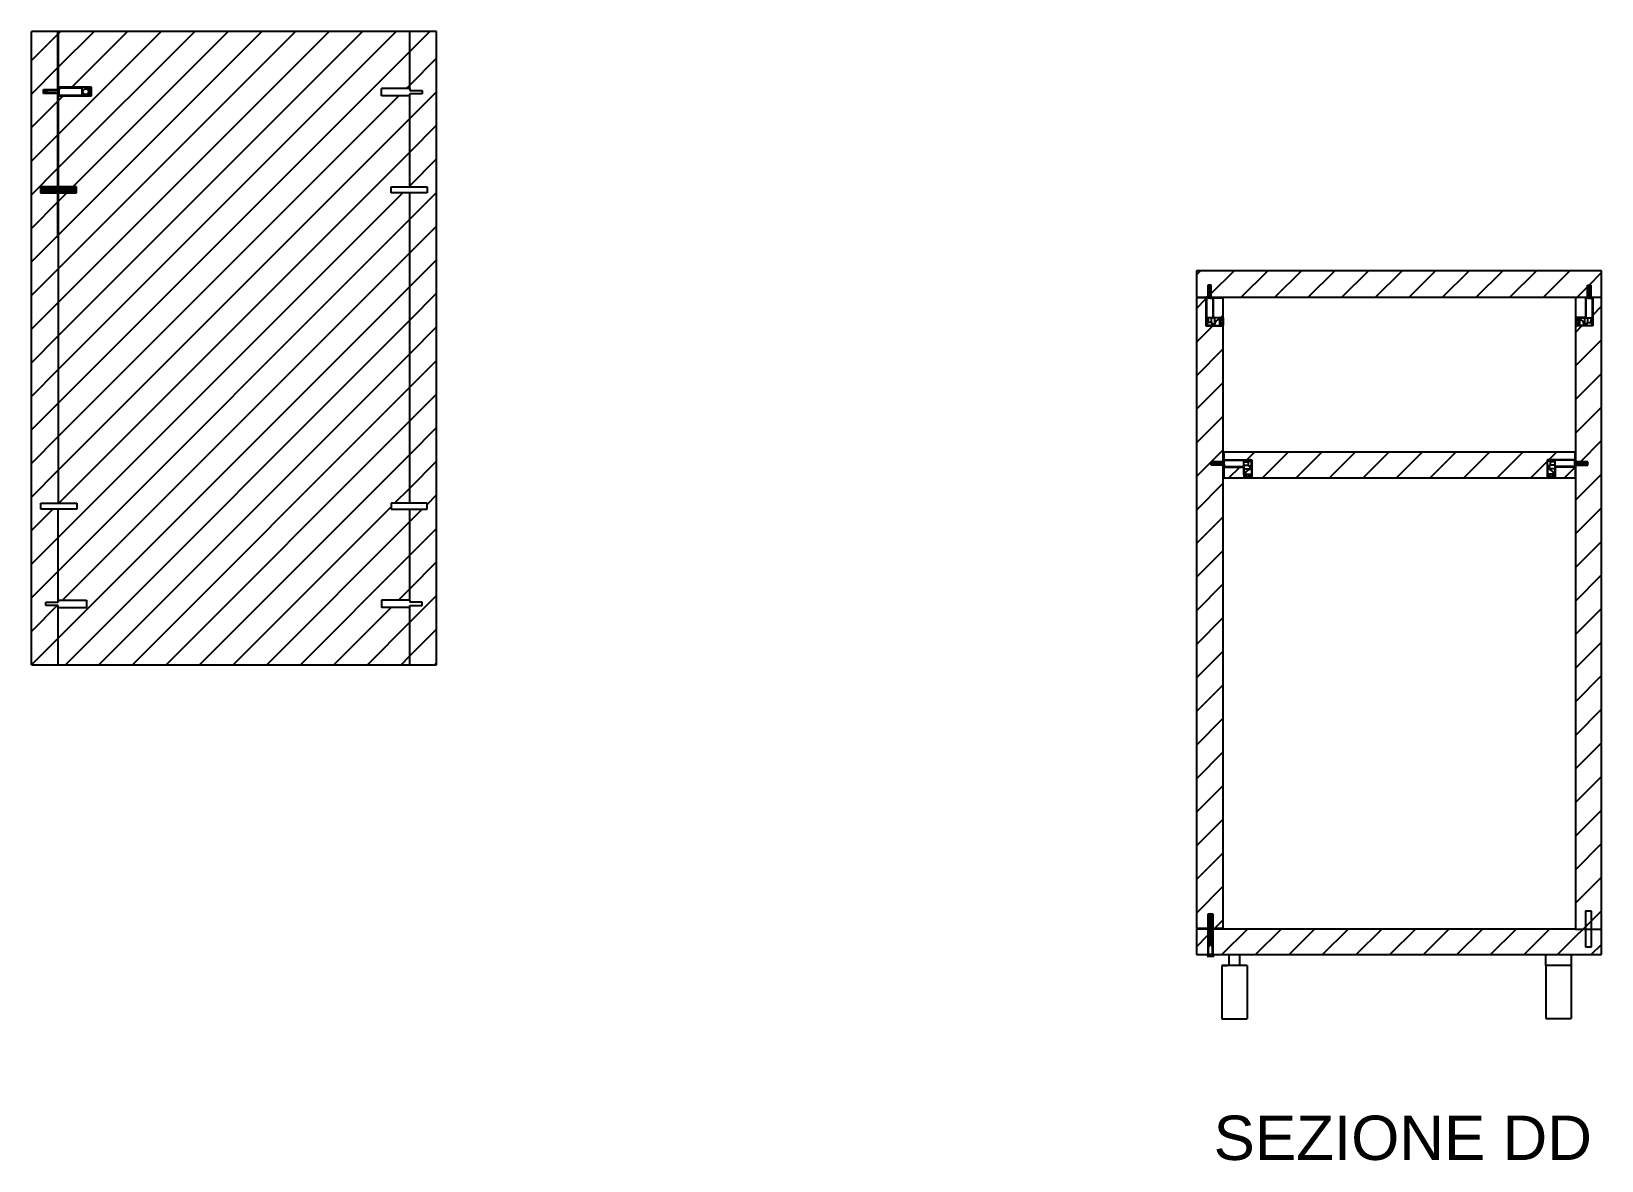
# Model space of a CAD drawing. Header units: millimetres. Extents: x -1084 to -736, y -72 to 829.
# Drawn here: x -1084.1 to -960.1, y 426.2 to 515.4 of the extents above; entities that cross this region are included whole.
import ezdxf

# ---------------------------------------------------------------- set-up
doc = ezdxf.new("R2010")
doc.units = ezdxf.units.MM
doc.layers.add('Chiodi', color=1, linetype='Continuous')
doc.layers.add('Oltedal', color=191, linetype='Continuous')
doc.styles.get("Standard").update_dxf_attribs({"font": 'Arial.ttf'})

msp = doc.modelspace()

# ---------------------------------------------------------------- linework, layer by layer
at = {"linetype": 'Continuous'}
for p, q in [((-1084.14, 513.1), (-1082.05, 515.19)), ((-1082.02, 499.31), (-1065.94, 515.39)), ((-1082.02, 496.66), (-1063.28, 515.39)), ((-1082.02, 494), (-1060.63, 515.39)), ((-1082.02, 491.35), (-1057.98, 515.39)), ((-1082.02, 488.7), (-1055.33, 515.39)), ((-1082, 515.24), (-1081.85, 515.39)), ((-1082, 512.59), (-1079.19, 515.39)), ((-1082, 507.29), (-1073.89, 515.39)), ((-1082, 504.64), (-1071.24, 515.39)), ((-1080.95, 510.99), (-1076.54, 515.39)), ((-1080.86, 503.12), (-1068.59, 515.39)), ((-1054.26, 513.82), (-1052.68, 515.39)), ((-1082.02, 486.05), (-1054.26, 513.82)), ((-1084.14, 510.45), (-1082.05, 512.54)), ((-1054.26, 511.16), (-1052.14, 513.28)), ((-1054.54, 510.88), (-1054.26, 511.16)), ((-1084.14, 507.8), (-1082.05, 509.89)), ((-1082.02, 483.4), (-1055.11, 510.31)), ((-1082, 509.94), (-1081.64, 510.3)), ((-1054.26, 508.51), (-1052.14, 510.63)), ((-1082.02, 480.75), (-1054.26, 508.51)), ((-1084.14, 505.15), (-1082.05, 507.24)), ((-1054.26, 505.86), (-1052.14, 507.98)), ((-1081.98, 478.14), (-1054.26, 505.86)), ((-1054.26, 503.21), (-1052.14, 505.33)), ((-1084.14, 502.49), (-1082.05, 504.59)), ((-1082.02, 501.96), (-1081.33, 502.65)), ((-1082.02, 475.44), (-1054.81, 502.65)), ((-1054.34, 503.12), (-1054.26, 503.21)), ((-1054.26, 500.56), (-1052.14, 502.67)), ((-1084.14, 499.84), (-1082.05, 501.93)), ((-1082.02, 472.79), (-1054.26, 500.56)), ((-1054.26, 497.91), (-1052.14, 500.02)), ((-1084.14, 497.19), (-1082.05, 499.28)), ((-1081.68, 470.48), (-1054.26, 497.91)), ((-1054.26, 495.25), (-1052.14, 497.37)), ((-1084.14, 494.54), (-1082.02, 496.66)), ((-992.14, 496.17), (-991.81, 496.5)), ((-990.96, 494.69), (-989.16, 496.5)), ((-988.6, 494.4), (-986.5, 496.5)), ((-985.95, 494.4), (-983.85, 496.5)), ((-983.3, 494.4), (-981.2, 496.5)), ((-980.64, 494.4), (-978.55, 496.5)), ((-977.99, 494.4), (-975.9, 496.5)), ((-975.34, 494.4), (-973.25, 496.5)), ((-972.69, 494.4), (-970.59, 496.5)), ((-970.04, 494.4), (-967.94, 496.5)), ((-967.39, 494.4), (-965.29, 496.5)), ((-964.73, 494.4), (-962.64, 496.5)), ((-961.11, 495.37), (-960.14, 496.35)), ((-1082.02, 467.49), (-1054.26, 495.25)), ((-962.2, 494.29), (-961.26, 495.23)), ((-1084.14, 491.89), (-1082.02, 494)), ((-1054.26, 492.6), (-1052.14, 494.72)), ((-992.14, 493.51), (-991.39, 494.27)), ((-991.25, 494.4), (-991.23, 494.42)), ((-960.83, 493), (-960.14, 493.69)), ((-1081.46, 465.39), (-1054.26, 492.6)), ((-990.2, 492.8), (-990.02, 492.98)), ((-1084.14, 489.24), (-1082.02, 491.35)), ((-1054.26, 489.95), (-1052.14, 492.07)), ((-992.14, 490.86), (-990.84, 492.16)), ((-962.2, 491.63), (-961.66, 492.18)), ((-1078.81, 465.39), (-1054.26, 489.95)), ((-992.14, 488.21), (-990.02, 490.33)), ((-962.2, 488.98), (-960.14, 491.04)), ((-1084.14, 486.58), (-1082.02, 488.7)), ((-1054.26, 487.3), (-1052.14, 489.42)), ((-992.14, 485.56), (-990.02, 487.68)), ((-962.2, 486.33), (-960.14, 488.39)), ((-1076.16, 465.39), (-1054.26, 487.3)), ((-1054.26, 484.65), (-1052.14, 486.76)), ((-1084.14, 483.93), (-1082.02, 486.05)), ((-992.14, 482.91), (-990.02, 485.02)), ((-962.2, 483.68), (-960.14, 485.74)), ((-1073.51, 465.39), (-1054.26, 484.65)), ((-1054.26, 482), (-1052.14, 484.11)), ((-1084.14, 481.28), (-1082.02, 483.4)), ((-992.14, 480.26), (-990.02, 482.37)), ((-961.81, 481.41), (-960.14, 483.09)), ((-1070.86, 465.39), (-1054.26, 482)), ((-1054.26, 479.34), (-1052.14, 481.46)), ((-988.15, 481.57), (-987.51, 482.21)), ((-986.92, 480.15), (-984.86, 482.21)), ((-984.27, 480.15), (-982.21, 482.21)), ((-981.62, 480.15), (-979.56, 482.21)), ((-978.96, 480.15), (-976.91, 482.21)), ((-976.33, 480.15), (-974.27, 482.21)), ((-973.68, 480.15), (-971.62, 482.21)), ((-971.03, 480.15), (-968.97, 482.21)), ((-968.38, 480.15), (-966.32, 482.21)), ((-965.73, 480.15), (-963.67, 482.21)), ((-962.2, 481.03), (-962.08, 481.14)), ((-1084.14, 478.63), (-1082.02, 480.75)), ((-989.57, 480.15), (-988.72, 481)), ((-963.07, 480.15), (-962.23, 481)), ((-962.2, 478.38), (-960.14, 480.44)), ((-1055.46, 478.14), (-1054.26, 479.34)), ((-1052.89, 478.05), (-1052.14, 478.81)), ((-992.14, 477.6), (-990.02, 479.72)), ((-1084.14, 475.98), (-1082.45, 477.67)), ((-1068.21, 465.39), (-1055.73, 477.87)), ((-1054.26, 476.69), (-1053.28, 477.67)), ((-962.2, 475.72), (-960.14, 477.78)), ((-1065.55, 465.39), (-1054.26, 476.69)), ((-992.14, 474.95), (-990.02, 477.07)), ((-1084.14, 473.33), (-1082.02, 475.44)), ((-1054.26, 474.04), (-1052.14, 476.16)), ((-962.2, 473.07), (-960.14, 475.13)), ((-1062.9, 465.39), (-1054.26, 474.04)), ((-992.14, 472.3), (-990.02, 474.42)), ((-1084.14, 470.67), (-1082.02, 472.79)), ((-1054.26, 471.39), (-1052.14, 473.51)), ((-962.2, 470.42), (-960.14, 472.48)), ((-1055.16, 470.48), (-1054.26, 471.39)), ((-992.14, 469.65), (-990.02, 471.77)), ((-1084.14, 468.02), (-1082.11, 470.06)), ((-1054.26, 468.74), (-1052.14, 470.85)), ((-1060.25, 465.39), (-1055.74, 469.91)), ((-1057.6, 465.39), (-1054.26, 468.74)), ((-992.14, 467), (-990.02, 469.11)), ((-962.2, 467.77), (-960.14, 469.83)), ((-1084.12, 465.39), (-1082.02, 467.49)), ((-1054.26, 466.09), (-1052.14, 468.2)), ((-992.14, 464.35), (-990.02, 466.46)), ((-962.2, 465.12), (-960.14, 467.18)), ((-1054.95, 465.39), (-1054.26, 466.09)), ((-1052.3, 465.39), (-1052.14, 465.55)), ((-992.14, 461.69), (-990.02, 463.81)), ((-962.2, 462.47), (-960.14, 464.53)), ((-962.2, 459.81), (-960.14, 461.87)), ((-992.14, 459.04), (-990.02, 461.16)), ((-962.2, 457.16), (-960.14, 459.22)), ((-992.14, 456.39), (-990.02, 458.51)), ((-962.2, 454.51), (-960.14, 456.57)), ((-992.14, 453.74), (-990.02, 455.86)), ((-962.2, 451.86), (-960.14, 453.92)), ((-992.14, 451.09), (-990.02, 453.2)), ((-992.14, 448.44), (-990.02, 450.55)), ((-962.2, 449.21), (-960.14, 451.27)), ((-992.14, 445.78), (-990.02, 447.9)), ((-962.2, 446.56), (-960.14, 448.62)), ((-990.7, 444.57), (-990.02, 445.25)), ((-963.61, 442.5), (-960.14, 445.96)), ((-992.14, 443.13), (-991.21, 444.06)), ((-990.84, 444.43), (-990.75, 444.52)), ((-990.12, 442.5), (-988.1, 444.52)), ((-987.47, 442.5), (-985.45, 444.52)), ((-984.82, 442.5), (-982.8, 444.52)), ((-982.17, 442.5), (-980.14, 444.52)), ((-979.52, 442.5), (-977.49, 444.52)), ((-976.86, 442.5), (-974.84, 444.52)), ((-974.21, 442.5), (-972.19, 444.52)), ((-971.56, 442.5), (-969.54, 444.52)), ((-968.91, 442.5), (-966.89, 444.52)), ((-966.26, 442.5), (-964.24, 444.52)), ((-960.95, 442.5), (-960.14, 443.31))]:
    msp.add_line(p, q, dxfattribs=at)
at = {"layer": 'Chiodi'}
for p, q in [((-1082, 510.97), (-1080.14, 510.97)), ((-1082, 510.79), (-1082, 510.97)), ((-1082, 510.97), (-1080.14, 510.97)), ((-1081.96, 510.94), (-1080.14, 510.94)), ((-1081.96, 510.94), (-1081.96, 510.79)), ((-1079.5, 510.97), (-1080.14, 510.97)), ((-1079.5, 510.97), (-1080.14, 510.97)), ((-1080.14, 510.35), (-1080.14, 510.94)), ((-1079.5, 510.97), (-1079.41, 510.97)), ((-1079.5, 510.97), (-1079.41, 510.97)), ((-1079.41, 510.86), (-1079.41, 510.97)), ((-1079.41, 510.86), (-1079.41, 510.97)), ((-1083.09, 510.79), (-1083.17, 510.65)), ((-1083.09, 510.79), (-1083.17, 510.64)), ((-1083.09, 510.5), (-1083.17, 510.65)), ((-1083.09, 510.5), (-1083.17, 510.64)), ((-1082.94, 510.79), (-1083.09, 510.79)), ((-1082.94, 510.79), (-1083.09, 510.79)), ((-1083.09, 510.79), (-1083.09, 510.5)), ((-1082.98, 510.72), (-1083.09, 510.72)), ((-1083.09, 510.57), (-1082.98, 510.57)), ((-1082.94, 510.5), (-1083.09, 510.5)), ((-1082.94, 510.5), (-1083.09, 510.5)), ((-1082.94, 510.79), (-1082.98, 510.72)), ((-1082.98, 510.57), (-1082.98, 510.72)), ((-1082.94, 510.72), (-1082.98, 510.72)), ((-1082.94, 510.5), (-1082.98, 510.57)), ((-1082.94, 510.57), (-1082.98, 510.57)), ((-1082, 510.79), (-1082.94, 510.79)), ((-1082, 510.79), (-1082.94, 510.79)), ((-1082.94, 510.79), (-1082.94, 510.5)), ((-1081.96, 510.72), (-1082.94, 510.72)), ((-1082.94, 510.57), (-1081.96, 510.57)), ((-1082, 510.5), (-1082.94, 510.5)), ((-1082, 510.5), (-1082.94, 510.5)), ((-1082, 510.72), (-1082, 510.79)), ((-1082, 510.79), (-1081.96, 510.72)), ((-1082, 510.72), (-1082, 510.79)), ((-1082, 510.79), (-1081.96, 510.79)), ((-1082, 510.57), (-1082, 510.72)), ((-1082, 510.57), (-1082, 510.72)), ((-1082, 510.57), (-1082, 510.5)), ((-1082, 510.57), (-1082, 510.5)), ((-1082, 510.5), (-1081.96, 510.57)), ((-1082, 510.5), (-1082, 510.32)), ((-1082, 510.5), (-1081.96, 510.5)), ((-1082, 510.32), (-1079.41, 510.32)), ((-1082, 510.32), (-1079.41, 510.32)), ((-1081.96, 510.5), (-1081.96, 510.79)), ((-1081.96, 510.35), (-1081.96, 510.5)), ((-1081.96, 510.35), (-1080.14, 510.35)), ((-1080.14, 510.5), (-1080.1, 510.5)), ((-1079.66, 510.86), (-1079.41, 510.86)), ((-1079.66, 510.43), (-1079.41, 510.43)), ((-1079.41, 510.43), (-1079.41, 510.86)), ((-1079.41, 510.43), (-1079.41, 510.86)), ((-1079.41, 510.32), (-1079.41, 510.43)), ((-1079.41, 510.32), (-1079.41, 510.43)), ((-1054.26, 510.88), (-1056.49, 510.88)), ((-1056.49, 510.31), (-1056.49, 510.88)), ((-1054.26, 510.31), (-1056.49, 510.31)), ((-1054.26, 510.88), (-1054.26, 510.73)), ((-1054.26, 510.73), (-1053.34, 510.73)), ((-1054.26, 510.31), (-1054.26, 510.47)), ((-1053.27, 510.47), (-1054.26, 510.47)), ((-1053.34, 510.73), (-1053.27, 510.73)), ((-1053.27, 510.73), (-1053.27, 510.47)), ((-1083.41, 503.12), (-1083.41, 502.65)), ((-1055.73, 503.12), (-1052.89, 503.12)), ((-1055.73, 502.65), (-1055.73, 503.12)), ((-1052.89, 502.65), (-1055.73, 502.65)), ((-1052.89, 503.12), (-1052.89, 502.65)), ((-991.22, 495.3), (-991.1, 495.37)), ((-991.22, 495.17), (-991.22, 495.3)), ((-991.22, 495.3), (-990.97, 495.3)), ((-991.22, 495.17), (-991.16, 495.21)), ((-991.22, 495.17), (-990.97, 495.17)), ((-991.22, 494.37), (-991.22, 495.17)), ((-991.16, 495.21), (-991.16, 495.3)), ((-991.16, 495.17), (-991.16, 495.21)), ((-991.04, 495.21), (-991.16, 495.21)), ((-991.16, 494.33), (-991.16, 495.17)), ((-990.97, 495.3), (-991.1, 495.37)), ((-991.04, 495.3), (-991.04, 495.21)), ((-990.97, 495.17), (-991.04, 495.21)), ((-991.04, 495.17), (-991.04, 495.21)), ((-991.04, 495.17), (-991.04, 494.33)), ((-990.97, 495.17), (-990.97, 495.3)), ((-990.97, 494.37), (-990.97, 495.17)), ((-961.24, 495.3), (-961.12, 495.37)), ((-961, 495.3), (-961.24, 495.3)), ((-961.24, 495.17), (-961.24, 495.3)), ((-961.24, 495.17), (-961.18, 495.21)), ((-961, 495.17), (-961.24, 495.17)), ((-961.24, 494.37), (-961.24, 495.17)), ((-961.18, 495.3), (-961.18, 495.21)), ((-961.18, 495.21), (-961.06, 495.21)), ((-961.18, 495.17), (-961.18, 495.21)), ((-961.18, 495.17), (-961.18, 494.33)), ((-961, 495.3), (-961.12, 495.37)), ((-961.06, 495.21), (-961.06, 495.3)), ((-961.06, 495.17), (-961.06, 495.21)), ((-961, 495.17), (-961.06, 495.21)), ((-961.06, 494.33), (-961.06, 495.17)), ((-961, 495.17), (-961, 495.3)), ((-961, 494.37), (-961, 495.17)), ((-991.37, 494.37), (-991.37, 492.79)), ((-991.37, 494.37), (-991.22, 494.37)), ((-991.22, 494.33), (-991.34, 494.33)), ((-991.34, 494.33), (-991.34, 492.79)), ((-991.22, 494.37), (-991.16, 494.33)), ((-991.22, 494.33), (-991.22, 494.37)), ((-990.97, 494.37), (-991.22, 494.37)), ((-991.16, 494.33), (-991.22, 494.33)), ((-991.04, 494.33), (-991.16, 494.33)), ((-990.97, 494.37), (-991.04, 494.33)), ((-991.04, 494.33), (-990.97, 494.33)), ((-990.98, 494.37), (-990.82, 494.37)), ((-990.97, 494.37), (-990.97, 494.33)), ((-990.97, 494.33), (-990.85, 494.33)), ((-990.85, 494.33), (-990.85, 492.79)), ((-990.82, 494.37), (-990.82, 492.79)), ((-961.4, 494.37), (-961.4, 492.79)), ((-961.24, 494.37), (-961.4, 494.37)), ((-961.24, 494.33), (-961.37, 494.33)), ((-961.37, 494.33), (-961.37, 492.79)), ((-961.24, 494.37), (-961.18, 494.33)), ((-961.24, 494.37), (-961.24, 494.33)), ((-961.24, 494.37), (-961, 494.37)), ((-961.18, 494.33), (-961.24, 494.33)), ((-961.18, 494.33), (-961.06, 494.33)), ((-961, 494.37), (-961.06, 494.33)), ((-961.06, 494.33), (-961, 494.33)), ((-961, 494.33), (-961, 494.37)), ((-960.84, 494.37), (-961, 494.37)), ((-961, 494.33), (-960.87, 494.33)), ((-960.87, 494.33), (-960.87, 492.79)), ((-960.84, 494.37), (-960.84, 492.79)), ((-991.37, 492.79), (-991.37, 492.31)), ((-991.34, 492.79), (-991.37, 492.79)), ((-991.37, 492.25), (-991.37, 492.31)), ((-991.28, 492.31), (-991.37, 492.31)), ((-990.85, 492.79), (-991.34, 492.79)), ((-991.28, 492.42), (-991.28, 492.18)), ((-991.28, 492.42), (-991.28, 492.31)), ((-991.23, 492.42), (-991.28, 492.42)), ((-990.97, 492.42), (-991.23, 492.42)), ((-991.22, 492.79), (-991.22, 492.42)), ((-990.97, 492.79), (-990.97, 492.42)), ((-990.91, 492.42), (-990.97, 492.42)), ((-990.91, 492.42), (-990.91, 492.18)), ((-990.91, 492.42), (-990.91, 492.31)), ((-990.91, 492.31), (-990.72, 492.31)), ((-990.85, 492.79), (-990.82, 492.79)), ((-990.21, 492.79), (-990.82, 492.79)), ((-990.72, 492.79), (-990.72, 492.18)), ((-990.32, 492.79), (-990.32, 492.18)), ((-990.29, 492.79), (-990.29, 492.18)), ((-990.09, 492.65), (-990.29, 492.65)), ((-990.09, 492.59), (-990.29, 492.59)), ((-990.09, 492.37), (-990.29, 492.37)), ((-990.09, 492.3), (-990.29, 492.3)), ((-990.21, 492.79), (-990.02, 492.79)), ((-990.09, 492.79), (-990.09, 492.18)), ((-990.02, 492.79), (-990.02, 492.18)), ((-962.01, 492.79), (-962.2, 492.79)), ((-962.2, 492.79), (-962.2, 492.18)), ((-962.13, 492.79), (-962.13, 492.18)), ((-962.13, 492.65), (-961.93, 492.65)), ((-962.13, 492.59), (-961.93, 492.59)), ((-962.13, 492.37), (-961.93, 492.37)), ((-962.13, 492.3), (-961.93, 492.3)), ((-962.01, 492.79), (-961.4, 492.79)), ((-961.93, 492.79), (-961.93, 492.18)), ((-961.89, 492.79), (-961.89, 492.18)), ((-961.5, 492.79), (-961.5, 492.18)), ((-961.31, 492.31), (-961.5, 492.31)), ((-961.37, 492.79), (-961.4, 492.79)), ((-961.37, 492.79), (-960.87, 492.79)), ((-961.31, 492.42), (-961.31, 492.18)), ((-961.31, 492.42), (-961.24, 492.42)), ((-961.31, 492.42), (-961.31, 492.31)), ((-961.24, 492.79), (-961.24, 492.42)), ((-961.24, 492.42), (-960.99, 492.42)), ((-961, 492.79), (-961, 492.42)), ((-960.99, 492.42), (-960.94, 492.42)), ((-960.94, 492.42), (-960.94, 492.18)), ((-960.94, 492.42), (-960.94, 492.31)), ((-960.94, 492.31), (-960.84, 492.31)), ((-960.87, 492.79), (-960.84, 492.79)), ((-960.84, 492.79), (-960.84, 492.31)), ((-960.84, 492.25), (-960.84, 492.31)), ((-991.37, 492.25), (-991.37, 492.18)), ((-991.37, 492.18), (-991.28, 492.18)), ((-990.91, 492.18), (-991.28, 492.18)), ((-990.91, 492.18), (-990.82, 492.18)), ((-990.82, 492.18), (-990.02, 492.18)), ((-961.4, 492.18), (-962.2, 492.18)), ((-961.31, 492.18), (-961.4, 492.18)), ((-961.31, 492.18), (-960.94, 492.18)), ((-960.84, 492.18), (-960.94, 492.18)), ((-960.84, 492.25), (-960.84, 492.18)), ((-990.9, 481.41), (-990.97, 481.28)), ((-990.9, 481.16), (-990.97, 481.28)), ((-990.77, 481.41), (-990.9, 481.41)), ((-990.9, 481.41), (-990.9, 481.16)), ((-990.81, 481.34), (-990.9, 481.34)), ((-990.9, 481.22), (-990.81, 481.22)), ((-990.77, 481.16), (-990.9, 481.16)), ((-990.77, 481.41), (-990.81, 481.34)), ((-990.77, 481.34), (-990.81, 481.34)), ((-990.81, 481.22), (-990.81, 481.34)), ((-990.77, 481.16), (-990.81, 481.22)), ((-990.77, 481.22), (-990.81, 481.22)), ((-990.77, 481.41), (-990.77, 481.16)), ((-989.97, 481.41), (-990.77, 481.41)), ((-989.94, 481.34), (-990.77, 481.34)), ((-990.77, 481.22), (-989.94, 481.22)), ((-989.97, 481.16), (-990.77, 481.16)), ((-989.97, 481.56), (-988.39, 481.56)), ((-989.97, 481.56), (-989.97, 481.41)), ((-989.97, 481.41), (-989.94, 481.34)), ((-989.94, 481.41), (-989.97, 481.41)), ((-989.97, 481.16), (-989.97, 481.41)), ((-989.97, 481.16), (-989.94, 481.22)), ((-989.97, 481.16), (-989.94, 481.16)), ((-989.97, 481.16), (-989.97, 481)), ((-989.94, 481.41), (-989.94, 481.53)), ((-989.94, 481.53), (-988.39, 481.53)), ((-989.94, 481.34), (-989.94, 481.41)), ((-989.94, 481.22), (-989.94, 481.34)), ((-989.94, 481.22), (-989.94, 481.16)), ((-989.94, 481.16), (-989.94, 481.04)), ((-988.39, 481.56), (-987.91, 481.56)), ((-988.39, 481.53), (-988.39, 481.56)), ((-988.39, 481.04), (-988.39, 481.53)), ((-988.39, 481.41), (-988.02, 481.41)), ((-988.39, 481.16), (-988.02, 481.16)), ((-988.02, 481.47), (-987.78, 481.47)), ((-988.02, 481.47), (-987.91, 481.47)), ((-988.02, 481.41), (-988.02, 481.47)), ((-988.02, 481.16), (-988.02, 481.41)), ((-988.02, 481.1), (-988.02, 481.16)), ((-987.85, 481.56), (-987.91, 481.56)), ((-987.91, 481.47), (-987.91, 481.56)), ((-987.85, 481.56), (-987.78, 481.56)), ((-987.78, 481.56), (-987.78, 481.47)), ((-987.78, 481.1), (-987.78, 481.47)), ((-964.35, 481.56), (-964.42, 481.56)), ((-964.42, 481.56), (-964.42, 481.47)), ((-964.42, 481.1), (-964.42, 481.47)), ((-964.17, 481.47), (-964.42, 481.47)), ((-964.35, 481.56), (-964.29, 481.56)), ((-963.8, 481.56), (-964.29, 481.56)), ((-964.29, 481.47), (-964.29, 481.56)), ((-964.17, 481.47), (-964.29, 481.47)), ((-964.17, 481.41), (-964.17, 481.47)), ((-963.8, 481.41), (-964.17, 481.41)), ((-964.17, 481.16), (-964.17, 481.41)), ((-963.8, 481.16), (-964.17, 481.16)), ((-964.17, 481.1), (-964.17, 481.16)), ((-962.23, 481.56), (-963.8, 481.56)), ((-963.8, 481.53), (-963.8, 481.56)), ((-962.26, 481.53), (-963.8, 481.53)), ((-963.8, 481.04), (-963.8, 481.53)), ((-962.26, 481.41), (-962.26, 481.53)), ((-962.23, 481.41), (-962.26, 481.34)), ((-962.26, 481.34), (-962.26, 481.41)), ((-962.26, 481.41), (-962.23, 481.41)), ((-962.26, 481.34), (-961.43, 481.34)), ((-962.26, 481.22), (-962.26, 481.34)), ((-962.23, 481.16), (-962.26, 481.22)), ((-961.43, 481.22), (-962.26, 481.22)), ((-962.26, 481.22), (-962.26, 481.16)), ((-962.26, 481.16), (-962.26, 481.04)), ((-962.23, 481.16), (-962.26, 481.16)), ((-962.23, 481.56), (-962.23, 481.41)), ((-962.23, 481.16), (-962.23, 481.41)), ((-962.23, 481.41), (-961.43, 481.41)), ((-962.23, 481.16), (-961.43, 481.16)), ((-962.23, 481.16), (-962.23, 481)), ((-961.43, 481.41), (-961.3, 481.41)), ((-961.43, 481.41), (-961.39, 481.34)), ((-961.43, 481.41), (-961.43, 481.16)), ((-961.43, 481.34), (-961.39, 481.34)), ((-961.43, 481.16), (-961.39, 481.22)), ((-961.43, 481.22), (-961.39, 481.22)), ((-961.43, 481.16), (-961.3, 481.16)), ((-961.39, 481.22), (-961.39, 481.34)), ((-961.39, 481.34), (-961.3, 481.34)), ((-961.3, 481.22), (-961.39, 481.22)), ((-961.3, 481.41), (-961.3, 481.16)), ((-961.3, 481.41), (-961.23, 481.28)), ((-961.3, 481.16), (-961.23, 481.28)), ((-989.97, 481), (-988.39, 481)), ((-989.94, 481.04), (-988.39, 481.04)), ((-988.39, 481.04), (-988.39, 481)), ((-988.39, 480.4), (-988.39, 481)), ((-988.39, 480.85), (-987.78, 480.85)), ((-988.39, 480.45), (-987.78, 480.45)), ((-988.39, 480.42), (-987.78, 480.42)), ((-988.39, 480.4), (-988.39, 480.15)), ((-988.39, 480.22), (-987.78, 480.22)), ((-988.39, 480.15), (-987.78, 480.15)), ((-988.25, 480.22), (-988.25, 480.42)), ((-988.19, 480.22), (-988.19, 480.42)), ((-988.02, 481.1), (-987.78, 481.1)), ((-988.02, 481.1), (-987.91, 481.1)), ((-987.97, 480.28), (-987.97, 480.47)), ((-987.91, 481.1), (-987.91, 480.85)), ((-987.9, 480.28), (-987.9, 480.47)), ((-987.78, 481.1), (-987.78, 481)), ((-987.78, 481), (-987.78, 480.15)), ((-964.17, 481.1), (-964.42, 481.1)), ((-964.42, 481.1), (-964.42, 481)), ((-964.42, 481), (-964.42, 480.15)), ((-963.8, 480.85), (-964.42, 480.85)), ((-963.8, 480.45), (-964.42, 480.45)), ((-963.8, 480.42), (-964.42, 480.42)), ((-963.8, 480.22), (-964.42, 480.22)), ((-963.8, 480.15), (-964.42, 480.15)), ((-964.17, 481.1), (-964.29, 481.1)), ((-964.29, 481.1), (-964.29, 480.85)), ((-964.29, 480.28), (-964.29, 480.47)), ((-964.23, 480.28), (-964.23, 480.47)), ((-964, 480.22), (-964, 480.42)), ((-963.94, 480.22), (-963.94, 480.42)), ((-962.26, 481.04), (-963.8, 481.04)), ((-963.8, 481.04), (-963.8, 481)), ((-962.23, 481), (-963.8, 481)), ((-963.8, 480.4), (-963.8, 481)), ((-963.8, 480.4), (-963.8, 480.15)), ((-1083.39, 477.67), (-1083.39, 478.14)), ((-1083.39, 478.14), (-1080.55, 478.14)), ((-1080.55, 477.67), (-1083.39, 477.67)), ((-1080.55, 478.14), (-1080.55, 477.67)), ((-1052.89, 478.14), (-1055.73, 478.14)), ((-1055.73, 478.14), (-1055.73, 477.67)), ((-1055.73, 477.67), (-1052.89, 477.67)), ((-1052.89, 477.67), (-1052.89, 478.14)), ((-1083.01, 470.06), (-1083.01, 470.32)), ((-1083.01, 470.32), (-1082.02, 470.32)), ((-1082.94, 470.06), (-1083.01, 470.06)), ((-1082.02, 470.06), (-1082.94, 470.06)), ((-1082.02, 470.48), (-1082.02, 470.32)), ((-1082.02, 470.48), (-1079.79, 470.48)), ((-1082.02, 469.91), (-1082.02, 470.06)), ((-1079.79, 470.48), (-1079.79, 469.91)), ((-1054.26, 470.48), (-1056.49, 470.48)), ((-1056.49, 470.48), (-1056.49, 469.91)), ((-1054.26, 470.48), (-1054.26, 470.32)), ((-1053.27, 470.32), (-1054.26, 470.32)), ((-1054.26, 470.06), (-1053.34, 470.06)), ((-1054.26, 469.91), (-1054.26, 470.06)), ((-1053.34, 470.06), (-1053.27, 470.06)), ((-1053.27, 470.06), (-1053.27, 470.32)), ((-1082.02, 469.91), (-1079.79, 469.91)), ((-1054.26, 469.91), (-1056.49, 469.91)), ((-990.86, 445.68), (-991.18, 445.54)), ((-990.86, 445.64), (-991.18, 445.5)), ((-990.86, 445.58), (-991.18, 445.44)), ((-990.86, 445.54), (-991.18, 445.39)), ((-991.18, 445.5), (-991.18, 445.54)), ((-990.86, 445.47), (-991.18, 445.33)), ((-991.18, 445.39), (-991.18, 445.44)), ((-990.86, 445.43), (-991.18, 445.29)), ((-990.86, 445.37), (-991.18, 445.22)), ((-991.18, 445.29), (-991.18, 445.33)), ((-990.86, 445.32), (-991.18, 445.18)), ((-990.86, 445.26), (-991.18, 445.12)), ((-990.86, 445.22), (-991.18, 445.08)), ((-991.18, 445.18), (-991.18, 445.22)), ((-991.12, 445.57), (-991.12, 445.7)), ((-991.12, 445.46), (-991.12, 445.52)), ((-991.12, 445.36), (-991.12, 445.42)), ((-991.12, 445.25), (-991.12, 445.31)), ((-991.12, 445.15), (-991.12, 445.2)), ((-990.92, 445.7), (-990.92, 445.66)), ((-990.92, 445.62), (-990.92, 445.55)), ((-990.92, 445.51), (-990.92, 445.45)), ((-990.92, 445.4), (-990.92, 445.34)), ((-990.92, 445.3), (-990.92, 445.24)), ((-990.92, 445.19), (-990.92, 445.13)), ((-990.86, 445.64), (-990.86, 445.68)), ((-990.86, 445.54), (-990.86, 445.58)), ((-990.86, 445.43), (-990.86, 445.47)), ((-990.86, 445.32), (-990.86, 445.37)), ((-990.86, 445.22), (-990.86, 445.26)), ((-961.4, 445.95), (-961.4, 443.11)), ((-960.93, 445.94), (-961.4, 445.94)), ((-960.93, 443.11), (-960.93, 445.94)), ((-990.86, 445.16), (-991.18, 445.01)), ((-990.86, 445.12), (-991.18, 444.97)), ((-991.18, 445.08), (-991.18, 445.12)), ((-990.86, 445.05), (-991.18, 444.91)), ((-990.86, 445.01), (-991.18, 444.87)), ((-991.18, 444.97), (-991.18, 445.01)), ((-990.86, 444.95), (-991.18, 444.8)), ((-991.18, 444.87), (-991.18, 444.91)), ((-990.86, 444.9), (-991.18, 444.76)), ((-990.86, 444.84), (-991.18, 444.69)), ((-990.86, 444.8), (-991.18, 444.65)), ((-991.18, 444.76), (-991.18, 444.8)), ((-990.86, 444.74), (-991.18, 444.59)), ((-990.86, 444.69), (-991.18, 444.55)), ((-991.18, 444.65), (-991.18, 444.69)), ((-990.86, 444.63), (-991.18, 444.49)), ((-990.86, 444.59), (-991.18, 444.44)), ((-991.18, 444.55), (-991.18, 444.59)), ((-990.86, 444.53), (-991.18, 444.38)), ((-991.18, 444.44), (-991.18, 444.49)), ((-990.86, 444.48), (-991.18, 444.34)), ((-990.86, 444.42), (-991.18, 444.28)), ((-990.86, 444.38), (-991.18, 444.23)), ((-991.18, 444.34), (-991.18, 444.38)), ((-990.86, 444.31), (-991.18, 444.17)), ((-991.18, 444.23), (-991.18, 444.28)), ((-990.86, 444.27), (-991.18, 444.12)), ((-990.86, 444.21), (-991.18, 444.07)), ((-990.86, 444.17), (-991.18, 444.02)), ((-991.18, 444.13), (-991.18, 444.17)), ((-990.86, 444.1), (-991.18, 443.96)), ((-991.18, 444.02), (-991.18, 444.07)), ((-990.86, 444.06), (-991.18, 443.92)), ((-990.86, 444), (-991.18, 443.86)), ((-990.86, 443.96), (-991.18, 443.81)), ((-991.18, 443.92), (-991.18, 443.96)), ((-991.12, 445.04), (-991.12, 445.1)), ((-991.12, 444.94), (-991.12, 445)), ((-991.12, 444.83), (-991.12, 444.89)), ((-991.12, 444.72), (-991.12, 444.79)), ((-991.12, 444.62), (-991.12, 444.68)), ((-991.12, 444.51), (-991.12, 444.58)), ((-991.12, 444.41), (-991.12, 444.47)), ((-991.12, 444.3), (-991.12, 444.37)), ((-991.12, 444.19), (-991.12, 444.26)), ((-991.12, 444.09), (-991.12, 444.15)), ((-991.12, 443.99), (-991.12, 444.05)), ((-991.12, 443.88), (-991.12, 443.94)), ((-990.92, 445.09), (-990.92, 445.03)), ((-990.92, 444.98), (-990.92, 444.92)), ((-990.92, 444.88), (-990.92, 444.81)), ((-990.92, 444.77), (-990.92, 444.71)), ((-990.92, 444.67), (-990.92, 444.6)), ((-990.92, 444.56), (-990.92, 444.5)), ((-990.92, 444.46), (-990.92, 444.39)), ((-990.92, 444.35), (-990.92, 444.29)), ((-990.92, 444.24), (-990.92, 444.18)), ((-990.92, 444.14), (-990.92, 444.08)), ((-990.92, 444.04), (-990.92, 443.97)), ((-990.92, 443.93), (-990.92, 443.87)), ((-990.86, 445.12), (-990.86, 445.16)), ((-990.86, 445.01), (-990.86, 445.05)), ((-990.86, 444.9), (-990.86, 444.95)), ((-990.86, 444.8), (-990.86, 444.84)), ((-990.86, 444.69), (-990.86, 444.74)), ((-990.86, 444.59), (-990.86, 444.63)), ((-990.86, 444.48), (-990.86, 444.53)), ((-990.86, 444.38), (-990.86, 444.42)), ((-990.86, 444.27), (-990.86, 444.31)), ((-990.86, 444.17), (-990.86, 444.21)), ((-990.86, 444.06), (-990.86, 444.1)), ((-990.86, 443.96), (-990.86, 444)), ((-990.86, 443.89), (-991.18, 443.75)), ((-991.18, 443.81), (-991.18, 443.86)), ((-990.86, 443.85), (-991.18, 443.71)), ((-990.86, 443.79), (-991.18, 443.64)), ((-990.86, 443.75), (-991.18, 443.6)), ((-991.18, 443.71), (-991.18, 443.75)), ((-990.86, 443.69), (-991.18, 443.54)), ((-990.86, 443.64), (-991.18, 443.5)), ((-991.18, 443.6), (-991.18, 443.64)), ((-990.86, 443.58), (-991.18, 443.44)), ((-990.86, 443.54), (-991.18, 443.39)), ((-991.18, 443.5), (-991.18, 443.54)), ((-990.86, 443.48), (-991.18, 443.33)), ((-991.18, 443.39), (-991.18, 443.44)), ((-990.86, 443.43), (-991.18, 443.29)), ((-990.86, 443.37), (-991.18, 443.23)), ((-990.86, 443.33), (-991.18, 443.18)), ((-991.18, 443.29), (-991.18, 443.33)), ((-991.18, 443.18), (-991.18, 443.23)), ((-991.16, 443.19), (-991.18, 443.13)), ((-991.18, 442.5), (-991.18, 443.13)), ((-991.12, 443.3), (-991.14, 443.24)), ((-991.12, 443.78), (-991.12, 443.84)), ((-991.12, 443.67), (-991.12, 443.73)), ((-991.12, 443.57), (-991.12, 443.63)), ((-991.12, 443.46), (-991.12, 443.53)), ((-991.12, 443.36), (-991.12, 443.42)), ((-991.12, 443.3), (-991.12, 443.32)), ((-991.02, 443.3), (-991.12, 443.3)), ((-990.92, 443.82), (-990.92, 443.76)), ((-990.92, 443.72), (-990.92, 443.66)), ((-990.92, 443.62), (-990.92, 443.55)), ((-990.92, 443.51), (-990.92, 443.45)), ((-990.92, 443.34), (-990.92, 443.41)), ((-990.86, 443.13), (-990.92, 443.3)), ((-990.86, 443.85), (-990.86, 443.89)), ((-990.86, 443.75), (-990.86, 443.79)), ((-990.86, 443.64), (-990.86, 443.69)), ((-990.86, 443.54), (-990.86, 443.58)), ((-990.86, 443.43), (-990.86, 443.48)), ((-990.86, 443.33), (-990.86, 443.37)), ((-990.86, 443.33), (-990.86, 443.33)), ((-990.86, 442.5), (-990.86, 443.13)), ((-961.4, 443.11), (-960.93, 443.11)), ((-990.76, 442.35), (-991.28, 442.35)), ((-990.86, 442.5), (-991.18, 442.5)), ((-988.13, 441.64), (-990.12, 441.64)), ((-990.12, 441.64), (-990.12, 437.42)), ((-989.55, 441.64), (-989.55, 442.5)), ((-988.3, 441.64), (-988.88, 441.64)), ((-988.74, 442.5), (-988.74, 441.64)), ((-988.13, 441.64), (-988.13, 437.42)), ((-964.54, 441.65), (-964.54, 442.51)), ((-962.53, 441.65), (-964.54, 441.65)), ((-964.54, 441.65), (-964.54, 437.46)), ((-963.53, 441.65), (-964.12, 441.65)), ((-962.7, 441.65), (-963.28, 441.65)), ((-962.53, 442.51), (-962.53, 441.65)), ((-962.53, 441.65), (-962.53, 437.46)), ((-990.12, 437.42), (-988.13, 437.42)), ((-964.54, 437.46), (-963.53, 437.46)), ((-963.53, 437.46), (-963.12, 437.46)), ((-963.12, 437.46), (-962.53, 437.46))]:
    msp.add_line(p, q, dxfattribs=at)
at = {"layer": 'Chiodi', "color": 1}
for p, q in [((-1083.29, 503.06), (-1083.37, 503.01)), ((-1083.29, 502.73), (-1083.37, 502.79)), ((-1083.29, 502.73), (-1083.29, 503.06)), ((-1080.7, 503.06), (-1083.29, 503.06)), ((-1083.29, 502.73), (-1080.7, 502.73)), ((-1083.24, 503.01), (-1080.76, 503.01)), ((-1083.24, 502.94), (-1080.76, 502.94)), ((-1083.24, 502.86), (-1080.76, 502.86)), ((-1083.24, 502.79), (-1080.76, 502.79)), ((-1080.62, 503.01), (-1080.7, 503.06)), ((-1080.7, 502.73), (-1080.7, 503.06)), ((-1080.62, 502.79), (-1080.7, 502.73)), ((-1080.62, 503.01), (-1080.62, 502.79))]:
    msp.add_line(p, q, dxfattribs=at)
at = {"layer": 'Chiodi', "color": 1, "linetype": 'Continuous'}
msp.add_line((-1083.37, 502.79), (-1083.37, 503.01), dxfattribs=at)
at = {"layer": 'Chiodi'}
msp.add_lwpolyline([(-990.12, 441.64), (-989.72, 441.64)], dxfattribs=at)
msp.add_circle((-1079.85, 510.64), 0.218, dxfattribs=at)
for centre, radius, start, end in [((-1079.85, 510.64), 0.291, 180, 90), ((-990.1, 492.15), 0.616, 111.157, 177.7289), ((-962.12, 492.15), 0.616, 2.2711, 68.843), ((-987.75, 480.23), 0.616, 92.2711, 158.843), ((-964.45, 480.23), 0.616, 21.157, 87.7289), ((-991.02, 445.33), 0.389, 74.8385, 105.1615)]:
    msp.add_arc(centre, radius, start, end, dxfattribs=at)
for points in [[(-991.18, 442.5), (-991.21, 442.46), (-991.28, 442.35)], [(-990.86, 442.5), (-990.83, 442.46), (-990.76, 442.35)]]:
    msp.add_spline(points, degree=3, dxfattribs=at)
at = {"layer": 'Oltedal'}
for p, q in [((-1052.14, 515.39), (-1084.14, 515.39)), ((-1084.14, 465.39), (-1084.14, 515.39)), ((-1082.05, 510.81), (-1082.05, 515.39)), ((-1082, 510.99), (-1082, 515.39)), ((-1054.26, 510.88), (-1054.26, 515.39)), ((-1052.14, 465.39), (-1052.14, 515.39)), ((-1079.4, 510.99), (-1082, 510.99)), ((-1079.4, 510.3), (-1079.4, 510.99)), ((-1083.19, 510.48), (-1083.19, 510.81)), ((-1083.19, 510.81), (-1082.05, 510.81)), ((-1082.05, 510.48), (-1083.19, 510.48)), ((-1082.05, 503.12), (-1082.05, 510.48)), ((-1082, 503.12), (-1082, 510.3)), ((-1081.97, 510.3), (-1082, 510.3)), ((-1081.97, 510.3), (-1079.4, 510.3)), ((-1054.26, 503.12), (-1054.26, 510.31)), ((-1082.05, 503.12), (-1083.41, 503.12)), ((-1083.41, 503.12), (-1083.41, 502.65)), ((-1083.41, 502.65), (-1082.05, 502.65)), ((-1082.05, 499.09), (-1082.05, 502.65)), ((-1080.57, 503.12), (-1082, 503.12)), ((-1082, 478.14), (-1082, 502.65)), ((-1082, 502.65), (-1080.57, 502.65)), ((-1080.57, 502.65), (-1080.57, 503.12)), ((-1054.26, 478.14), (-1054.26, 502.65)), ((-992.14, 496.5), (-992.14, 494.4)), ((-960.14, 496.5), (-992.14, 496.5)), ((-960.14, 442.5), (-960.14, 496.5)), ((-990.96, 495.37), (-991.23, 495.37)), ((-991.23, 495.37), (-991.23, 494.4)), ((-990.96, 495.31), (-990.96, 495.37)), ((-990.96, 494.4), (-990.96, 495.31)), ((-961.26, 495.31), (-961.26, 495.37)), ((-961.26, 495.37), (-960.99, 495.37)), ((-961.26, 494.4), (-961.26, 495.31)), ((-960.99, 495.37), (-960.99, 494.4)), ((-992.14, 494.4), (-991.23, 494.4)), ((-992.14, 494.37), (-992.14, 444.57)), ((-991.39, 494.37), (-992.14, 494.37)), ((-991.23, 494.4), (-991.39, 494.4)), ((-991.39, 494.37), (-991.39, 492.16)), ((-990.96, 494.4), (-990.93, 494.4)), ((-990.93, 494.4), (-962.2, 494.4)), ((-990.81, 494.37), (-990.81, 492.8)), ((-990.81, 494.37), (-990.02, 494.37)), ((-990.02, 494.4), (-962.2, 494.4)), ((-990.02, 492.8), (-990.02, 494.37)), ((-962.2, 494.4), (-962.2, 444.52)), ((-962.2, 494.4), (-961.26, 494.4)), ((-961.4, 494.4), (-961.4, 492.8)), ((-960.99, 494.4), (-960.14, 494.4)), ((-960.83, 494.4), (-960.83, 492.16)), ((-990.81, 492.8), (-990.02, 492.8)), ((-961.4, 492.8), (-962.2, 492.8)), ((-991.39, 492.16), (-990.02, 492.16)), ((-990.02, 481.41), (-990.02, 492.16)), ((-960.83, 492.16), (-962.2, 492.16)), ((-990.97, 481.14), (-990.97, 481.41)), ((-990.97, 481.41), (-990.02, 481.41)), ((-990.91, 481.14), (-990.97, 481.14)), ((-990.02, 481.14), (-990.91, 481.14)), ((-990.02, 481.41), (-990.02, 481.57)), ((-990.02, 444.57), (-990.02, 481.14)), ((-990.02, 481.14), (-990.02, 480.24)), ((-989.97, 482.21), (-962.21, 482.21)), ((-989.97, 482.21), (-989.97, 481.57)), ((-989.97, 481.57), (-987.76, 481.57)), ((-987.76, 481.57), (-987.76, 480.15)), ((-964.44, 481.57), (-964.44, 480.15)), ((-964.44, 481.57), (-962.23, 481.57)), ((-962.23, 481.57), (-962.23, 482.21)), ((-962.2, 481.41), (-962.2, 481.57)), ((-961.23, 481.41), (-962.2, 481.41)), ((-962.2, 481.14), (-961.29, 481.14)), ((-961.29, 481.14), (-961.23, 481.14)), ((-961.23, 481.14), (-961.23, 481.41)), ((-989.97, 481), (-988.4, 481)), ((-989.97, 481), (-989.97, 480.15)), ((-989.97, 480.15), (-988.4, 480.15)), ((-988.4, 481), (-988.4, 480.15)), ((-987.76, 480.15), (-962.21, 480.15)), ((-962.23, 481), (-963.8, 481)), ((-963.8, 481), (-963.8, 480.15)), ((-962.23, 481), (-962.23, 480.15)), ((-1082.02, 470.32), (-1082.02, 477.67)), ((-1054.26, 470.48), (-1054.26, 477.67)), ((-1082.02, 465.39), (-1082.02, 470.06)), ((-1054.26, 465.39), (-1054.26, 469.91)), ((-1084.14, 465.39), (-1052.14, 465.39)), ((-991.21, 444.57), (-991.21, 445.73)), ((-991.21, 445.73), (-990.84, 445.73)), ((-990.84, 445.73), (-990.84, 444.57)), ((-991.21, 444.57), (-992.14, 444.57)), ((-992.14, 444.52), (-992.14, 442.5)), ((-991.21, 444.52), (-992.14, 444.52)), ((-991.21, 442.5), (-991.21, 444.52)), ((-990.02, 444.57), (-990.84, 444.57)), ((-990.02, 444.52), (-990.84, 444.52)), ((-990.84, 444.52), (-990.84, 442.5)), ((-962.2, 444.52), (-990.02, 444.52)), ((-962.2, 444.52), (-960.14, 444.52)), ((-992.14, 442.5), (-991.21, 442.5)), ((-990.84, 442.5), (-960.14, 442.5))]:
    msp.add_line(p, q, dxfattribs=at)

# ---------------------------------------------------------------- texts
at = {"insert": (-990.78, 429.79), "char_height": 3.5, "attachment_point": 1}
msp.add_mtext_dynamic_manual_height_columns('SEZIONE DD', width=51.959, gutter_width=1, heights=[0], dxfattribs=at)

doc.saveas('drawing.dxf')
